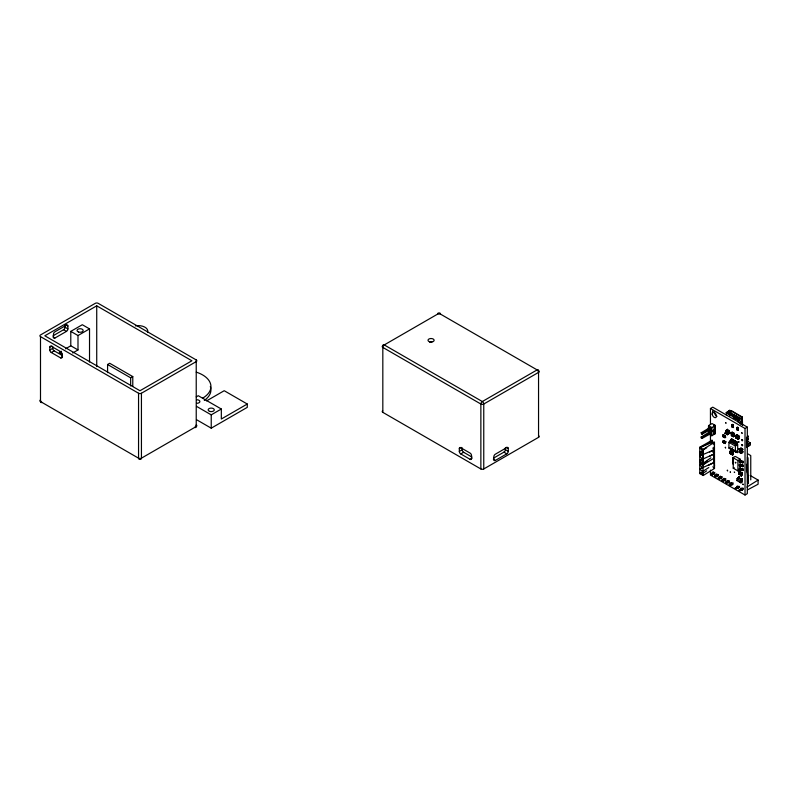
<?xml version="1.0" encoding="UTF-8"?>
<svg xmlns="http://www.w3.org/2000/svg" width="798" height="798" viewBox="0 0 798 798"><rect width="100%" height="100%" fill="white"/><g stroke="black" fill="none" stroke-linecap="round" stroke-linejoin="round"><path stroke-width="1.2" d="M708.644 465.244L713.731 462.68L713.731 449.992L712.873 447.997M733.512 462.81L732.973 462.451L732.973 457.463L732.534 462.69L733.422 464.516L733.432 459.518L732.564 457.703M740.185 469.603L737.931 470.9L733.242 468.207L733.242 457.803L734.19 456.845L735.497 456.486L740.185 459.189L740.185 468.446M732.175 424.925L732.175 426.581L733.222 427.189L733.222 425.524L732.175 424.925L731.746 426.84L733.222 427.189C730.559 428.267 733.302 420.356 733.502 427.479M735.387 451.848L735.387 446.062L728.933 442.331L729.641 441.244L731.227 441.005L737.681 444.735L737.681 450.521L736.684 451.778L735.387 451.848L728.933 448.117L728.933 442.331M737.123 427.778L737.123 429.444L738.16 430.042L738.17 428.376L737.123 427.778L736.694 429.693L738.16 430.042C735.586 431.299 738.19 423.03 738.449 430.331M742.34 480.187L742.34 482.042L740.913 482.86L737.003 480.596L736.993 478.75L738.419 477.922L742.34 480.187L740.913 481.004L736.993 478.75M740.913 482.86L740.913 481.004M746.649 442.601L746.649 444.775L748.793 445.972L748.793 443.868L746.649 442.601L747.447 442.142L747.377 439.598L748.245 439.179L748.115 436.127L747.546 436.097M709.312 434.262L711.796 435.748L715.257 433.673L715.377 425.444L712.045 423.548L708.574 425.593L708.355 429.115M726.639 432.267L725.601 433.693L727.437 434.75L729.272 433.045L728.375 432.346M739.347 469.633L739.357 468.316L742.579 468.765L743.187 469.074L742.798 470.531L739.347 469.633L743.187 470.311M739.347 465.793L739.357 464.486L742.579 464.925L743.187 465.244L742.798 466.69L739.347 465.793L743.187 466.471M739.347 461.962L739.357 460.655L742.579 461.094L743.187 461.404L742.798 462.86L739.347 461.962L743.187 462.641M729.212 414.79L730.02 413.155L731.317 413.274L735.756 415.758L735.796 418.81L735.856 416.317L736.005 418.312M736.165 437.883L736.185 435.538L738.11 436.586L738.06 438.96L736.165 437.883L738.06 438.96L738.03 436.636L736.185 435.538L736.235 437.843M740.185 450.87L739.157 452.296L740.983 453.354L742.818 451.648L742.03 451.01M739.148 449.673L740.963 447.967L742.818 449.663C737.252 452.416 740.255 447.439 742.808 449.025L740.983 450.082L738.818 448.715M725.601 431.07L727.417 429.364L729.272 431.06C726.17 434.351 724.883 428.476 728.574 430.82M735.726 418.97L735.756 415.758L736.055 418.092M735.576 462.78L735.646 462.73M723.168 435.349L723.138 436.696L724.604 437.513L723.138 436.696C723.357 433.134 725.422 439.439 724.584 436.077M724.833 441.992C722.3 439.419 726.26 444.636 724.624 441.823M741.033 475.289L739.038 474.122L739.028 471.977L741.063 473.114L741.033 475.289L740.873 473.124M734.739 418.282L734.778 415.938L730.02 413.155L729.911 415.479M729.262 433.653L729.272 433.055L727.437 434.75M729.98 415.439L730.02 413.155M732.045 449.653L732.055 448.945M738.11 436.586L737.821 437.015M742.3 417.045L741.791 418.122L739.467 419.379L738.439 422.371L738.509 419.299L741.911 417.364L730.798 410.79L729.532 410.8L726.868 412.576L726.549 415.469L726.22 412.606L729.562 410.391L731.437 410.681L742.3 417.045L742.559 425.224M712.295 443.439L712.015 440.237L699.756 447.309L699.756 473.523L703.218 475.518L714.509 468.456L714.449 442.272L712.145 442.022L699.756 447.917L702.599 450.371L702.549 452.416L699.756 452.037L700.674 455.538L702.629 455.079M711.796 435.748L711.886 427.578L715.377 425.444M742.808 452.316C742.958 450.291 742.549 454.202 740.983 453.354M733.352 434.052L733.292 436.416L731.407 435.339L731.417 433.005L733.352 434.052L733.292 436.416L731.477 435.299L731.417 433.005L733.272 434.102M730.31 451.409L730.25 453.603L732.325 454.74L732.265 452.606L730.31 451.409L730.25 453.603L732.325 454.74L732.265 452.606L730.24 451.459M739.098 471.917L739.038 474.122L741.113 475.249M747.507 482.162L747.706 457.493L748.255 483.668L747.327 472.625L747.447 457.154M727.477 429.394L727.507 430.082A4.559 2.633 60 0 0 729.182 431.05L729.202 431.12A4.559 2.633 -60 0 1 727.507 432.097L725.601 430.421M729.422 414.252L729.532 410.8M734.709 418.182L734.778 415.938L737.831 416.935L738.08 417.853L735.816 416.356L735.547 418.581M730.01 415.728L730.09 413.733L729.941 415.768M734.27 418.182L734.34 416.187L734.2 418.222M735.646 416.945L735.786 419.06M738.529 419.638L738.599 417.653L738.749 419.768M701.801 472.336L699.756 473.523L702.539 473.593L702.619 471.498L699.756 468.955L701.681 468.296M735.616 419.04L735.756 415.758L736.015 418.431M724.923 433.404L724.514 432.985L724.823 433.484M727.267 470.291L727.567 470.81M741.741 432.755L742.04 433.274M741.003 475.887L741.302 476.416M741.402 476.326L741.123 475.847M701.971 434.252L702.021 433.294L710.689 428.267L709.681 427.678L701.163 432.805L701.971 434.252L710.689 429.434L710.689 428.267M701.971 438.481L702.021 437.523L710.689 432.496L709.681 431.908L701.163 437.035L701.971 438.481L710.689 433.663L710.689 432.496M739.008 419.778L739.128 417.683L739.517 419.529M741.482 424.506L741.911 417.364L740.933 421.683L739.357 422.89M711.796 431.598L714.03 429.563L714.33 425.164L715.257 433.673L714.03 433.793L714.03 429.563L714.709 429.174L715.357 429.543L711.796 431.598L708.784 429.863L708.444 432.546M741.671 420.945L741.911 417.364L741.372 421.424L739.507 422.8M733.482 417.484L733.631 415.289L733.921 417.733M735.656 418.641L735.816 416.356L736.305 418.521L735.816 416.356L735.586 418.681M730.808 415.269L730.958 413.234L731.028 415.389M738.459 419.678L738.599 417.653L738.669 419.808M735.068 417.853L735.207 415.938L735.427 418.93L735.756 415.758L735.876 418.072M735.716 418.222L735.856 416.317L735.936 418.351M737.631 442.361L736.444 444.975L737.631 442.361L736.793 442.192L735.706 444.007L735.726 444.566L737.073 442.042M731.237 439.668L731.576 438.86L732.135 439.189L730.659 441.813L730.21 440.825L731.237 439.668L731.756 440.067L730.659 441.813L730.21 440.825L730.888 440.995M733.073 440.725L733.402 439.927L733.97 440.247L732.744 442.85L732.035 441.883L733.073 440.725L733.591 441.124L732.744 442.85M734.908 441.783L735.237 440.985L735.806 441.304L734.579 443.907L733.871 442.95L734.908 441.783L735.427 442.182L734.579 443.907M747.666 446.381L747.736 445.563L748.315 446.072L747.417 446.212L747.736 445.563M703.218 475.518L702.699 454.98L703.218 449.314L714.449 442.272L712.873 443.768M730.968 441.673L730.23 441.394L731.576 438.86M732.055 442.451L733.402 439.927M733.891 443.508L735.237 440.985M739.357 481.673L740.175 481.842M733.372 417.424L733.631 415.289L733.841 417.773M739.377 477.234L738.629 478.67L739.377 477.234L738.798 476.905L737.99 478.331L738.798 476.905M741.242 480.306L741.352 479.847C742.878 478.84 741.222 477.882 740.783 479.518L741.242 480.306L742.12 478.82M714.03 433.793L714.709 429.174M730.778 432.785L730.379 432.336L730.679 432.855M734.619 472.436L734.22 471.997L734.529 472.496M741.382 480.226L740.674 479.947L741.551 478.491M726.01 423.06L725.611 422.621L725.921 423.13M738.699 441.763L738.998 442.282L738.818 441.723M729.562 410.391L728.534 414.322L729.562 410.391L729.731 414.082M713.731 472.556L713.761 472.426A1.227 0.708 60 0 1 713.911 474.261A1.227 0.708 60 0 1 712.504 472.835A1.227 0.708 60 0 1 713.661 472.406L713.751 472.356M731.756 440.067L732.135 439.189M733.591 441.124L733.97 440.247M735.427 442.182L735.806 441.304M719.896 477.553L719.956 477.533A1.227 0.708 60 0 1 720.484 476.306A1.227 0.708 60 0 1 721.532 478.072A1.227 0.708 60 0 1 720.185 477.932M723.557 479.668L723.626 479.648A1.227 0.708 60 0 1 724.205 478.441A1.227 0.708 60 0 1 725.192 480.216A1.227 0.708 60 0 1 723.846 480.047M734.449 451.05L734.569 450.401M733.352 436.805L733.133 433.843L734.07 433.224L733.861 435.758L732.275 434.84L731.477 435.718L731.477 432.556L733.352 433.633C733.043 437.713 733.163 435.538 734.07 436.386L732.195 435.299L732.195 432.137C732.993 433.553 730.1 432.686 732.195 432.137L734.07 433.224L734.07 436.386L733.352 436.805L731.407 435.509M737.033 437.384L736.235 438.252L736.235 435.09L738.11 436.177C738.898 443.08 736.205 436.566 738.838 435.758L738.838 438.92L736.963 437.843L736.963 434.671C737.751 436.097 734.868 435.229 736.963 434.671L738.838 435.758L738.838 438.92L738.11 439.339L736.165 438.052M716.245 475.448L716.295 475.418A1.227 0.708 60 0 1 716.853 474.202A1.227 0.708 60 0 1 717.881 475.927A1.227 0.708 60 0 1 716.604 475.917M733.711 417.893L734.439 415.02L734.759 417.344M738.699 448.765L739.098 449.045M732.394 452.865L733.412 452.366C732.404 453.723 728.684 451.359 730.669 450.78L733.412 452.366L733.412 454.531L732.474 454.82M741.192 473.374L742.2 472.875L739.457 471.299C737.422 471.937 741.292 474.231 742.2 472.875L742.2 475.039L741.192 475.379L741.472 473.294L738.739 471.708L738.739 473.872L741.472 475.458M712.873 452.227L713.731 449.992L700.674 455.538L702.789 454.441M724.714 436.366L725.641 436.037L725.003 437.733L725.003 436.396L722.789 435.119L722.988 436.616L723.417 436.087L725.641 437.364L723.417 436.087L723.417 434.75L722.789 435.119L724.714 436.366L723.417 434.75L725.232 435.908M725.432 442.87L723.606 441.902L723.606 440.566L725.821 441.853L723.606 440.566C722 440.985 725.003 442.9 725.821 441.853L725.192 443.548L725.192 442.212L722.968 440.935L722.968 442.262L723.995 442.042L725.192 443.548L722.968 442.262M730.2 471.977L730.499 472.496L730.3 471.937M742.858 465.773L742.798 466.69M725.252 447.349L725.552 447.868M725.631 447.818L725.352 447.299M742.12 433.224L741.821 432.706M727.646 470.76L727.347 470.241M742.838 484.137L743.138 484.655M743.217 484.615L742.938 484.097M738.689 438.252L738.11 439.339M748.115 436.127L746.539 437.494L746.539 447.518L748.245 446.192L747.546 446.132M707.247 461.174L702.549 465.104L700.674 463.997L699.756 460.496L701.841 459.369M710.888 457.843L702.958 463.379L702.549 465.104L713.671 458.411M714.858 473.463L711.816 475.109L710.978 474.62L710.968 473.653L713.242 472.147M718.519 475.578L715.477 477.224L714.639 476.735L714.639 475.768L716.903 474.261M722.18 477.693L719.138 479.339L718.31 478.85L718.3 477.882L720.574 476.376M725.851 479.807L722.798 481.453L721.971 480.965L721.961 479.997L724.235 478.491M729.512 481.922L726.459 483.568L725.631 483.079L725.621 482.112L727.896 480.605M733.172 484.037L730.12 485.683L729.292 485.194L729.282 484.226L731.557 482.72M702.539 473.593L706.669 470.85M702.599 450.371L706.709 447.728M732.135 424.496L733.502 424.975M737.083 427.349L737.891 427.748M702.619 471.498L708.774 467.548M736.793 452.346L737.631 452.496L735.586 451.249L737.552 451.738L737.631 452.496M746.868 487.079L758.1 480.057L750.2 475.498M742.798 462.86L743.187 461.404M742.798 470.531L743.187 469.074M732.135 449.324C730.389 448.476 732.654 450.371 732.055 448.566M734.978 451.269L735.806 451.439L735.237 451.109M739.357 464.486L743.187 465.244M728.933 448.117L729.591 447.728M740.185 459.189L737.921 460.506L733.242 457.803M733.143 450.202L733.691 450.551L733.023 449.623L733.97 450.381M733.242 468.207L734.23 467.628M748.793 443.868L750.379 442.94L747.806 441.434L747.018 441.893M96.728 305.824L44.828 335.798L139.989 390.741L191.899 360.776L96.728 305.824L96.728 366.621M53.077 335.778L63.571 329.724A2.035 1.177 -60 0 0 65.007 327.22L65.007 325.285M54.912 338.043L66.453 331.389A2.035 1.177 -60 0 0 67.89 328.886L67.89 325.983A2.035 1.177 -60 0 0 66.453 325.155L54.912 331.808A2.035 1.177 -60 0 0 53.476 334.312L53.476 337.215A2.035 1.177 -60 0 0 54.912 338.043L52.997 336.936M89.526 328.886L77.995 335.539L77.995 349.943L70.783 345.783L70.783 331.379L82.314 324.726L89.526 328.886L89.526 361.973M62.523 356.786L60.608 357.893L51.281 352.517A2.035 1.177 60 0 1 49.845 350.013L49.845 347.11L51.77 346.003M49.845 350.013L52.728 348.347L52.728 346.412M51.281 352.517L54.164 350.851L62.453 355.629M61.336 351.24L59.242 352.447L62.334 354.232M65.536 348.816L70.783 345.783M72.748 352.975L77.995 349.943M107.58 372.636L107.58 364.496L109.705 363.27L132.777 376.586L132.777 386.282M107.58 364.496L130.653 377.813L132.777 376.586M40.499 336.626L138.553 393.244A2.035 1.177 0 0 0 141.436 393.244L196.228 361.604A2.035 1.177 0 0 0 196.228 359.938L98.174 303.33A2.035 1.177 0 0 0 95.291 303.33L40.499 334.961A2.035 1.177 0 0 0 40.499 336.626L40.499 401.564A2.035 1.177 -60 0 0 41.935 402.401A2.035 1.177 60 0 1 40.728 400.945M196.228 396.875L198.253 395.708L221.325 409.025L221.325 419.02L247.28 404.027L247.28 407.359L211.231 428.177L196.547 419.698M206.552 400.905L224.208 390.711L247.28 404.027M196.547 406.382L211.231 414.85L221.325 409.025M480.865 468.965L480.865 404.027A2.035 1.177 -60 0 1 482.311 401.534L537.104 369.903A2.035 1.177 -60 0 1 538.55 370.731L538.55 437.334L483.758 468.965A2.035 1.177 0 0 1 480.865 468.965L382.821 412.357L382.821 347.419A2.035 1.177 0 0 1 382.821 345.753L439.05 313.285A2.035 1.177 -60 0 1 440.496 314.003M438.431 313.833A2.035 1.177 0 0 0 437.613 314.123A2.035 1.177 60 0 1 439.05 313.285L538.55 370.731A2.035 1.177 0 0 1 538.55 372.397L483.758 404.027A2.035 1.177 0 0 1 480.865 404.027L382.821 347.419A2.035 1.177 -60 0 1 384.257 344.926L482.311 401.534A2.035 1.177 60 0 1 483.758 404.027L483.758 468.965M472.007 458.202L470.082 459.319L460.765 453.932A2.035 1.177 60 0 1 459.319 451.439L459.319 448.536L461.244 447.429M459.319 451.439L462.202 449.773L462.202 447.838M460.765 453.932L463.648 452.267L471.927 457.055M493.453 458.192L503.937 452.137A2.035 1.177 -60 0 0 505.383 449.643L505.383 447.708M495.289 460.466L506.82 453.803A2.035 1.177 -60 0 0 508.266 451.309L508.266 448.406A2.035 1.177 -60 0 0 506.82 447.568L495.289 454.232A2.035 1.177 -60 0 0 493.842 456.725L493.842 459.628A2.035 1.177 -60 0 0 495.289 460.466L493.364 459.349M710.449 424.516L710.449 408.496L712.764 407.17L747.327 427.12L747.327 493.683L745.023 495.009L710.449 475.059L710.449 470.122M732.494 425.703L732.634 426.561L732.494 425.703L733.053 425.913M732.135 427L733.153 427.219L732.494 426.172M722.789 436.446L725.003 437.733L723.417 434.75M723.786 436.237L723.806 434.98M737.641 427.908L738.449 427.828M738 428.765L737.172 429.184L738.1 430.072L737.083 429.853M710.449 408.496L745.023 428.456L747.327 427.12M736.165 435.379L736.315 438.132M735.387 446.062L737.681 444.735M730.09 453.533L729.951 451.199L732.684 452.785L732.684 454.95L729.951 453.364L731.168 453.074L730.669 450.78L730.669 452.945L733.412 454.531L731.098 453.114L730.09 453.364M746.649 444.775L748.245 443.858M748.793 445.972L750.389 445.055L750.379 442.94M738.878 474.042L739.886 473.623L739.457 471.299L739.457 473.463L742.2 475.039L741.621 474.63M738.739 473.872L739.886 473.623M725.631 483.079L728.744 481.274M701.163 437.972L703.297 436.745M727.437 431.479L729.262 430.421L729.272 431.07L728.265 430.621M710.968 473.653L711.806 474.122L714.858 472.376M714.639 475.768L715.477 476.236L718.519 474.481M718.3 477.882L719.138 478.351L722.18 476.596M721.961 479.997L722.798 480.466L725.851 478.71M725.621 482.112L726.459 482.581L729.512 480.825M729.282 484.226L730.12 484.695L733.172 482.94M737.003 480.596L737.891 480.187M738.21 486.491L734.988 488.326L739.277 486.321M731.746 425.284L733.222 425.524M736.694 428.137L738.17 428.376M742.948 487.987L738.649 490.431L742.948 488.426M701.841 450.91L699.756 452.037L702.699 454.98M747.407 489.932L758.1 484.216L758.1 480.057M700.674 463.997L703.846 462.351M709.631 456.257L713.671 454.182L699.756 460.496L702.958 463.379L703.218 449.314L699.756 447.309L712.145 442.022M709.661 452.047L713.731 449.992M743.297 488.984L739.566 490.88L742.928 489.503M739.636 486.87L735.906 488.745L739.267 487.388M747.377 439.598L748.245 439.179M699.756 468.955L713.731 462.68M701.681 459.838L699.756 460.496L701.881 459.508M699.756 460.496L701.991 459.618M740.993 450.71L741.063 450.71A4.559 2.633 -60 0 0 742.739 449.743L742.768 449.683A4.559 2.633 60 0 1 741.063 448.695L741.023 447.987L740.913 448.695A4.559 2.633 -60 0 1 739.247 449.663L739.247 449.743A4.559 2.633 60 0 0 740.913 450.71L740.983 450.082M727.407 432.107L727.367 432.097A4.559 2.633 60 0 1 725.691 431.139L725.661 431.1A4.559 2.633 -60 0 0 727.367 430.082L727.417 429.364M726.22 412.606L737.711 419.519L739.467 419.379M737.552 451.738L735.975 451.449L736.514 451.768M733.871 450.72L734.858 450.68M730.778 448.925L731.806 448.905L731.856 449.493M732.614 449.992L733.641 449.962M737.352 452.666L735.816 451.818M714.03 429.563L715.357 429.543M742.748 465.842L742.788 465.424M739.357 460.655L742.778 461.663M739.357 468.316L742.778 469.334M725.601 433.045L727.437 434.102M739.148 451.648L740.993 452.705M725.192 442.212L723.606 440.566M732.833 447.578L732.833 447.169M738.11 478.042L738.709 478.321M740.853 479.628L741.462 479.907M730.459 440.885L731.048 441.174M731.297 439.01L731.886 439.329M733.123 440.067L733.721 440.386M734.958 441.134L735.557 441.444M738.619 477.304L739.197 477.623M724.793 443.329L723.317 442.511L723.317 441.194L723.317 442.511L724.744 443.339M701.163 432.805L702.021 433.294M701.163 437.035L702.021 437.523M739.028 471.977L741.063 473.114M741.362 478.88L741.941 479.199M723.128 435.379L724.574 436.197M732.035 441.883L732.614 442.212M733.871 442.95L734.449 443.269M735.706 444.007L736.275 444.326M736.744 442.84L737.302 443.169M735.956 444.057L736.514 444.386M734.12 450.381L734.689 450.7M736.744 451.758L737.302 452.077M737.99 478.012L738.559 478.341M726.868 412.576L738.509 419.299M732.404 424.676L733.472 425.294M737.352 427.529L738.419 428.147M736.963 435.259L738.838 436.336M732.195 432.716L734.07 433.803M736.963 437.254L738.838 438.341M732.195 434.72L734.07 435.798M736.793 442.192L737.352 442.511M710.689 429.434L709.681 428.845L709.681 427.678M747.566 453.733L750.758 455.578L750.758 479.887M710.689 433.663L709.681 433.075L709.681 431.908M730.928 446.401L730.968 446.87M731.098 451.279L732.833 452.286M735.746 462.551L735.297 462.291L735.746 462.88M739.886 471.798L741.621 472.795M506.341 447.289L508.266 448.406M505.383 449.643L508.266 451.309M503.937 452.137L506.82 453.803M65.975 324.876L67.89 325.983M65.007 327.22L67.89 328.886M70.783 331.379L77.995 335.539M63.571 329.724L66.453 331.389M196.228 359.938L196.228 426.541L141.436 458.172A2.035 1.177 60 0 1 139.989 459.01L40.499 401.564A2.035 1.177 0 0 1 40.299 400.037M732.285 441.942L732.853 442.272M734.12 443L734.689 443.329M738.669 476.975L739.237 477.304M741.412 478.561L741.98 478.89M741.492 478.9L742.06 479.239M740.783 479.518L741.352 479.847M738.749 477.314L739.317 477.653M731.477 439.728L732.045 440.057M733.312 440.785L733.881 441.114M735.148 441.843L735.716 442.182M736.983 442.9L737.542 443.239M708.574 425.593L711.886 427.578M728.424 432.416L728.574 432.506A4.559 2.633 60 0 1 729.182 432.975L729.212 433.035A4.559 2.633 -60 0 0 727.507 434.022L727.487 434.042A4.559 2.633 60 0 0 725.691 433.055L725.691 432.975A4.559 2.633 -60 0 1 726.529 432.366M732.973 457.463L733.512 457.813M741.492 424.297L740.853 423.848L740.963 424.396M735.906 451.03L736.275 452.107L735.586 451.249M712.873 466.74L714.509 468.456M699.756 456.266L702.699 459.498M699.756 464.725L702.699 467.957M737.711 419.519L738.439 422.371M738.07 419.319L737.831 416.935L738.2 418.95M736.953 451.409L737.073 452.167M737.831 416.935L738.14 419.279M730.778 415.13L730.449 412.716L730.559 415.01M746.489 464.306L747.327 472.625M734.439 415.02L734.679 417.394M735.467 451.02L735.527 451.608M741.791 418.122L742.379 425.194M736.654 418.561L736.504 416.436L736.584 418.601M738.1 430.072L738.08 429.504M735.207 415.938L735.287 417.972M730.798 410.79L730.908 414.252M735.816 416.356L735.876 418.77M734.778 415.938L734.818 418.242M730.2 447.868L730.21 448.596M739.616 461.134L739.616 462.381M739.616 464.975L739.616 466.212M739.616 468.805L739.616 470.052M737.921 460.506L737.931 470.9M737.631 428.686L737.631 430.242M732.694 425.823L732.694 427.389M730.12 484.695L730.12 485.683M726.459 482.581L726.459 483.568M722.798 480.466L722.798 481.453M719.138 478.351L719.138 479.339M715.477 476.236L715.477 477.224M711.806 474.122L711.816 475.109M747.806 438.93L747.806 441.434M745.023 428.456L745.023 495.009M741.691 472.586L741.691 474.75M739.965 471.588L739.965 473.753M738.18 427.977L738.18 430.491M737.442 428.566L737.571 429.414M737.352 427.189L737.352 429.703M733.232 425.125L733.232 427.638M732.903 452.077L732.903 454.242M732.404 424.337L732.404 426.84M731.168 451.079L731.168 453.244M725.432 441.623L725.432 442.96M725.252 435.808L725.252 437.144M723.995 440.795L723.995 442.122M712.764 410.86L712.764 413.324M712.015 440.237L712.015 442.681M710.449 434.381L710.449 441.773M211.231 414.85L211.231 428.177M141.436 393.244L141.436 458.172A2.035 1.177 0 0 1 138.553 458.172L138.553 393.244M130.653 377.813L130.653 385.963M717.033 416.287A3.062 1.766 60 0 1 714.429 412.077M714.519 430.721A1.227 0.708 60 0 1 714.469 431.598M713.811 425.494A1.227 0.708 60 0 1 714.08 425.733M714.569 426.721A1.227 0.708 60 0 1 714.569 427.13M713.801 442.98A1.037 0.599 60 0 1 713.801 444.666M713.801 447.209A1.037 0.599 60 0 1 713.801 448.895M713.801 451.439A1.037 0.599 60 0 1 713.801 453.124M713.801 455.668A1.037 0.599 60 0 1 713.801 457.354M713.801 459.897A1.037 0.599 60 0 1 713.801 461.583M713.801 464.117A1.037 0.599 60 0 1 713.801 465.813M727.277 481.723A1.227 0.708 60 0 1 727.836 480.546A1.227 0.708 60 0 1 728.863 482.271A1.227 0.708 60 0 1 727.586 482.251M730.988 483.957A1.227 0.708 60 0 1 731.447 482.65A1.227 0.708 60 0 1 732.534 484.356A1.227 0.708 60 0 1 731.247 484.366M741.901 450.97A4.559 2.633 60 0 1 742.739 451.578A4.559 2.633 -60 0 0 741.063 452.626L740.933 452.646A4.559 2.633 60 0 0 739.247 451.658L739.247 451.578A4.559 2.633 -60 0 1 740.075 450.97M196.228 424.875A2.035 1.177 0 0 1 196.228 426.541A2.035 1.177 60 0 1 194.782 427.369A2.035 1.177 -60 0 0 196.079 425.683M139.989 459.01A2.035 1.177 -60 0 1 138.553 458.172M54.164 350.851A2.035 1.177 60 0 1 52.728 348.347M60.608 357.893A2.035 1.177 60 0 0 62.045 357.065L62.045 354.162A2.035 1.177 60 0 0 60.608 351.659L51.281 346.282A2.035 1.177 60 0 0 49.845 347.11M196.807 399.768A3.062 1.766 0 0 1 199.869 401.534A3.062 1.766 0 0 1 196.807 403.299M196.238 372.137A28.548 16.479 0 0 1 202.572 398.202M210.333 386.501A28.548 16.479 0 0 1 204.308 400.436M135.371 325.863A9.516 5.496 0 0 1 147.57 332.227M429.853 341.983A3.062 1.766 0 0 1 431.987 341.923M538.55 435.668A2.035 1.177 0 0 1 538.55 437.334M382.821 412.357A2.035 1.177 0 0 1 382.691 410.771M382.821 345.753A2.035 1.177 60 0 1 384.257 344.926M439.259 313.784A2.035 1.177 0 0 1 440.207 313.983M537.104 369.903A2.035 1.177 60 0 1 538.55 372.397M463.648 452.267A2.035 1.177 60 0 1 462.202 449.773M459.319 448.536A2.035 1.177 60 0 1 460.765 447.698L470.082 453.084A2.035 1.177 60 0 1 471.528 455.578L471.528 458.481A2.035 1.177 60 0 1 470.082 459.319M741.701 439.808C742.569 442.651 743.297 438.75 741.711 439.748M741.701 444.805C742.559 447.638 743.327 443.768 741.711 444.745M701.841 472.336L699.756 473.523L701.881 472.366M712.155 414.212A3.062 1.766 60 0 0 715.726 417.603A3.062 1.766 60 0 0 714.938 412.925A3.062 1.766 60 0 0 712.155 414.212M737.043 486.79A1.227 0.708 60 0 0 738.449 488.216A1.227 0.708 60 0 0 738.2 486.371A1.227 0.708 60 0 0 737.043 486.79M740.704 488.905A1.227 0.708 60 0 0 742.11 490.331A1.227 0.708 60 0 0 741.861 488.486A1.227 0.708 60 0 0 740.704 488.905M78.573 332.018A3.062 1.766 0 0 0 83.162 330.492A3.062 1.766 0 0 0 78.573 328.956A3.062 1.766 0 0 0 78.573 332.018M209.694 411.389A3.062 1.766 0 0 0 214.283 409.863A3.062 1.766 0 0 0 209.694 408.327A3.062 1.766 0 0 0 209.694 411.389M429.533 341.803A3.062 1.766 0 0 0 434.122 340.277A3.062 1.766 0 0 0 429.533 338.751A3.062 1.766 0 0 0 429.533 341.803"/></g></svg>
